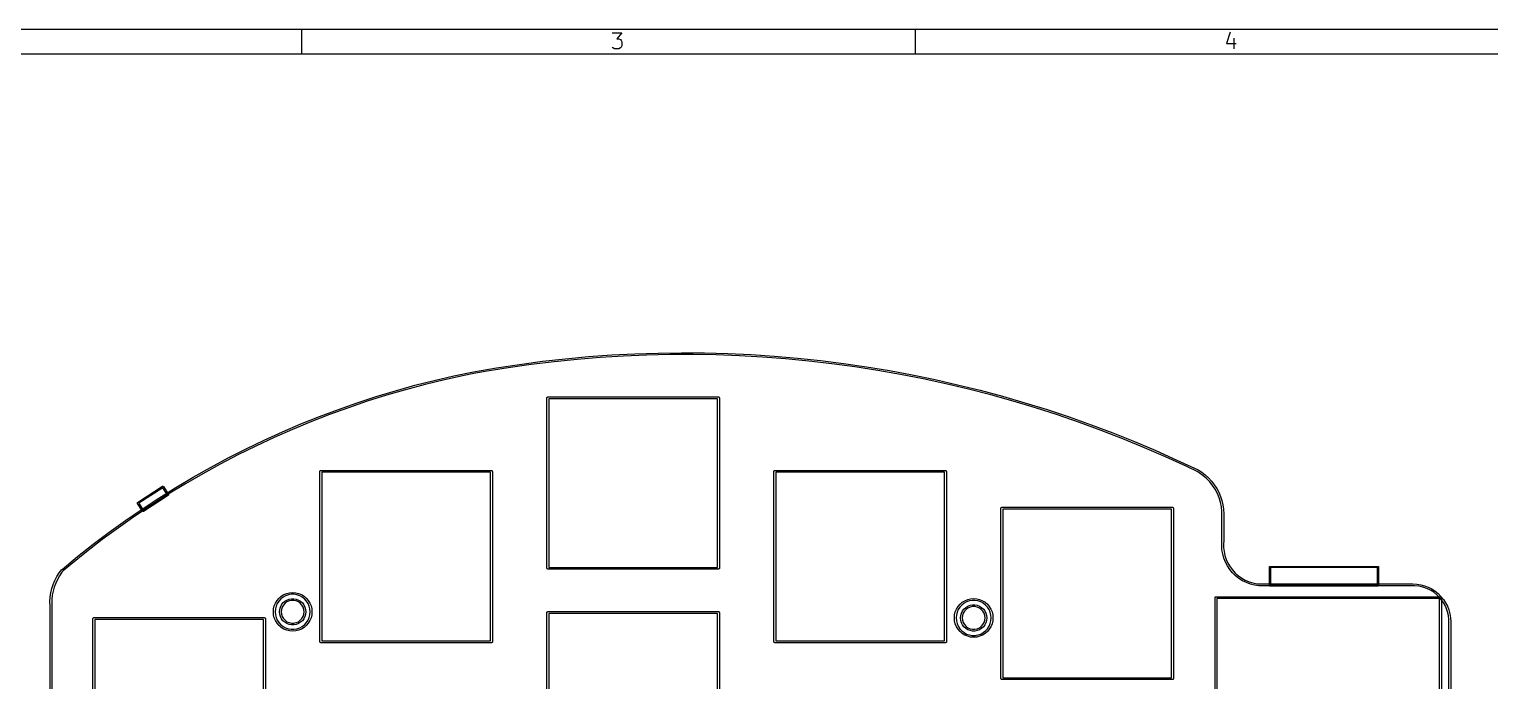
# Model space of a CAD drawing. Extents: x 10 to 410, y -287 to -10.
# Drawn here: x 87.8 to 206.8, y -63.1 to -10 of the extents above; entities that cross this region are included whole.
import ezdxf

# ---------------------------------------------------------------- set-up
doc = ezdxf.new("R2010")
doc.units = 0
doc.layers.add('BLACK', color=7, linetype='CONTINUOUS')

msp = doc.modelspace()

# ---------------------------------------------------------------- linework, layer by layer
at = {"layer": 'BLACK', "linetype": 'CONTINUOUS'}
for p, q in [((10, -10), (409.989, -10)), ((110, -12), (110, -10)), ((135.284398, -10.293604), (136.08916, -10.293604)), ((136.08916, -10.293604), (135.655826, -10.788842)), ((160, -12), (160, -10)), ((185.655826, -10.2317), (185.346303, -11.160271)), ((135.346303, -11.5317), (135.284398, -11.469795)), ((135.470112, -11.593604), (135.346303, -11.5317)), ((135.841541, -11.593604), (135.470112, -11.593604)), ((135.655826, -10.788842), (135.841541, -10.788842)), ((135.841541, -10.788842), (135.96535, -10.850747)), ((135.96535, -11.5317), (135.841541, -11.593604)), ((135.96535, -10.850747), (136.027255, -10.912652)), ((136.027255, -11.469795), (135.96535, -11.5317)), ((136.027255, -10.912652), (136.08916, -11.036461)), ((136.08916, -11.345985), (136.027255, -11.469795)), ((136.08916, -11.036461), (136.08916, -11.345985)), ((185.346303, -11.160271), (186.151064, -11.160271)), ((185.96535, -10.726938), (185.96535, -11.593604)), ((12, -12), (407.989, -12)), ((129.60126, -37.078004), (131.482706, -36.868938)), ((131.482706, -36.868938), (133.367895, -36.696852)), ((134.322034, -36.769689), (132.438092, -36.923027)), ((133.367895, -36.696852), (135.256098, -36.561813)), ((136.208624, -36.653369), (134.322034, -36.769689)), ((135.256098, -36.561813), (137.146589, -36.463872)), ((138.097134, -36.574112), (136.208624, -36.653369)), ((137.146589, -36.463872), (139.038639, -36.403068)), ((139.986836, -36.531949), (138.097134, -36.574112)), ((139.038639, -36.403068), (140.931517, -36.379423)), ((141.877001, -36.526896), (139.986836, -36.531949)), ((140.931517, -36.379423), (142.824495, -36.392946)), ((143.766902, -36.558954), (141.877001, -36.526896)), ((142.824495, -36.392946), (144.716843, -36.443634)), ((145.655808, -36.628112), (143.766902, -36.558954)), ((144.716843, -36.443634), (146.607831, -36.531465)), ((147.542993, -36.734344), (145.655808, -36.628112)), ((146.607831, -36.531465), (148.496729, -36.656406)), ((149.427728, -36.877607), (147.542993, -36.734344)), ((148.496729, -36.656406), (150.382811, -36.81841)), ((151.309287, -37.057846), (149.427728, -36.877607)), ((150.382811, -36.81841), (152.265348, -37.017413)), ((122.385023, -38.260751), (123.985473, -37.926422)), ((124.014082, -38.07367), (123.214086, -38.231635)), ((123.985473, -37.926422), (123.985472, -37.92642)), ((123.985472, -37.92642), (123.98608, -37.926492)), ((123.98608, -37.926492), (123.986618, -37.926204)), ((123.986618, -37.926204), (125.852493, -37.606739)), ((124.943303, -37.905168), (124.014082, -38.07367)), ((126.809406, -37.60449), (124.943303, -37.905168)), ((125.852493, -37.606739), (127.724281, -37.323969)), ((128.681054, -37.340508), (126.809406, -37.60449)), ((127.724281, -37.323969), (129.60126, -37.078004)), ((130.557524, -37.113325), (128.681054, -37.340508)), ((132.438092, -36.923027), (130.557524, -37.113325)), ((153.186945, -37.274993), (151.309287, -37.057846)), ((152.265348, -37.017413), (154.143615, -37.253338)), ((155.059977, -37.528964), (153.186945, -37.274993)), ((154.143615, -37.253338), (156.016888, -37.526096)), ((156.927662, -37.81966), (155.059977, -37.528964)), ((156.016888, -37.526096), (157.884445, -37.83558)), ((158.789279, -38.146969), (156.927662, -37.81966)), ((157.884445, -37.83558), (159.745565, -38.181672)), ((117.633222, -39.473823), (119.208129, -39.034639)), ((120.035107, -38.969074), (118.458557, -39.390076)), ((119.208129, -39.034639), (120.792318, -38.630217)), ((121.620539, -38.582865), (120.035107, -38.969074)), ((120.792318, -38.630217), (122.385023, -38.260751)), ((123.214086, -38.231635), (121.620539, -38.582865)), ((160.644111, -38.510766), (158.789279, -38.146969)), ((159.745565, -38.181672), (161.599532, -38.564237)), ((162.491444, -38.91091), (160.644111, -38.510766)), ((161.599532, -38.564237), (163.44563, -38.983129)), ((164.330563, -39.347247), (162.491444, -38.91091)), ((163.44563, -38.983129), (165.283148, -39.438187)), ((112.971799, -40.997733), (114.514302, -40.455608)), ((115.335153, -40.335629), (113.789812, -40.859721)), ((114.514302, -40.455608), (116.06836, -39.947556)), ((116.891653, -39.845668), (115.335153, -40.335629)), ((116.06836, -39.947556), (117.633222, -39.473823)), ((118.458557, -39.390076), (116.891653, -39.845668)), ((129.975, -40.05), (129.976717, -40.040258)), ((129.975, -53.95), (129.975, -40.05)), ((129.976139, -40.036976), (129.977805, -40.03409)), ((129.976717, -40.040258), (129.976139, -40.036976)), ((129.977805, -40.03409), (129.979523, -40.024348)), ((129.979523, -40.024348), (129.992048, -40.00942)), ((129.992048, -40.00942), (130.001791, -39.992547)), ((130.001791, -39.992547), (130.008149, -39.990232)), ((130.008149, -39.990232), (130.0125, -39.985048)), ((130.0125, -39.985048), (130.031691, -39.981663)), ((130.031691, -39.981663), (130.05, -39.975)), ((130.05, -39.975), (143.95, -39.975)), ((130.125, -40.125), (130.125, -53.875)), ((143.875, -40.125), (130.125, -40.125)), ((143.875, -53.875), (143.875, -40.125)), ((143.95, -39.975), (143.959741, -39.976717)), ((143.959741, -39.976717), (143.963024, -39.976139)), ((143.963024, -39.976139), (143.965909, -39.977805)), ((143.965909, -39.977805), (143.975652, -39.979523)), ((143.975652, -39.979523), (143.990579, -39.992048)), ((143.990579, -39.992048), (144.007453, -40.001791)), ((144.007453, -40.001791), (144.009767, -40.008149)), ((144.009767, -40.008149), (144.014952, -40.0125)), ((144.014952, -40.0125), (144.018336, -40.031691)), ((144.018336, -40.031691), (144.025, -40.05)), ((144.025, -40.05), (144.025, -53.95)), ((166.160761, -39.819608), (164.330563, -39.347247)), ((165.283148, -39.438187), (167.111377, -39.929233)), ((167.981333, -40.327812), (166.160761, -39.819608)), ((167.111377, -39.929233), (168.929613, -40.45608)), ((169.791575, -40.871662), (167.981333, -40.327812)), ((168.929613, -40.45608), (170.737154, -41.018524)), ((109.924443, -42.183138), (111.441599, -41.57367)), ((112.256377, -41.417691), (110.735591, -42.009268)), ((111.441599, -41.57367), (112.971799, -40.997733)), ((113.789812, -40.859721), (112.256377, -41.417691)), ((171.590791, -41.45095), (169.791575, -40.871662)), ((170.737154, -41.018524), (172.533304, -41.616348)), ((173.378286, -42.065451), (171.590791, -41.45095)), ((172.533304, -41.616348), (174.31737, -42.249322)), ((106.932194, -43.501473), (108.421065, -42.825843)), ((109.228191, -42.634166), (107.734907, -43.292082)), ((108.421065, -42.825843), (109.924443, -42.183138)), ((110.735591, -42.009268), (109.228191, -42.634166)), ((175.153372, -42.714928), (173.378286, -42.065451)), ((174.31737, -42.249322), (176.088665, -42.917202)), ((176.915364, -43.399132), (175.153372, -42.714928)), ((106.256461, -43.982698), (104.79357, -44.70568)), ((105.45855, -44.209702), (106.932194, -43.501473)), ((107.734907, -43.292082), (106.256461, -43.982698)), ((176.088665, -42.917202), (177.846505, -43.61973)), ((178.663583, -44.117799), (176.915364, -43.399132)), ((177.846505, -43.61973), (179.590214, -44.356636)), ((102.559791, -45.722567), (104.000847, -44.950186)), ((104.79357, -44.70568), (103.346942, -45.460676)), ((104.000847, -44.950186), (105.45855, -44.209702)), ((180.397355, -44.87065), (178.663583, -44.117799)), ((179.590214, -44.356636), (181.319118, -45.127635)), ((182.116011, -45.657398), (180.397355, -44.87065)), ((181.319118, -45.127635), (183.032551, -45.93243)), ((101.917277, -46.247323), (100.505269, -47.065238)), ((101.13608, -46.526471), (102.559791, -45.722567)), ((103.346942, -45.460676), (101.917277, -46.247323)), ((111.475, -46.05), (111.476717, -46.040258)), ((111.475, -59.95), (111.475, -46.05)), ((111.476139, -46.036976), (111.477805, -46.03409)), ((111.476717, -46.040258), (111.476139, -46.036976)), ((111.477805, -46.03409), (111.479523, -46.024348)), ((111.479523, -46.024348), (111.492048, -46.00942)), ((111.492048, -46.00942), (111.501791, -45.992547)), ((111.501791, -45.992547), (111.508149, -45.990232)), ((111.508149, -45.990232), (111.5125, -45.985048)), ((111.5125, -45.985048), (111.531691, -45.981663)), ((111.531691, -45.981663), (111.55, -45.975)), ((111.55, -45.975), (125.45, -45.975)), ((111.625, -46.125), (111.625, -59.875)), ((125.375, -46.125), (111.625, -46.125)), ((125.375, -59.875), (125.375, -46.125)), ((125.45, -45.975), (125.459741, -45.976717)), ((125.459741, -45.976717), (125.463024, -45.976139)), ((125.463024, -45.976139), (125.465909, -45.977805)), ((125.465909, -45.977805), (125.475652, -45.979523)), ((125.475652, -45.979523), (125.490579, -45.992048)), ((125.490579, -45.992048), (125.507453, -46.001791)), ((125.507453, -46.001791), (125.509767, -46.008149)), ((125.509767, -46.008149), (125.514952, -46.0125)), ((125.514952, -46.0125), (125.518336, -46.031691)), ((125.518336, -46.031691), (125.525, -46.05)), ((125.525, -46.05), (125.525, -59.95)), ((148.475, -46.05), (148.476717, -46.040258)), ((148.475, -59.95), (148.475, -46.05)), ((148.476139, -46.036976), (148.477805, -46.03409)), ((148.476717, -46.040258), (148.476139, -46.036976)), ((148.477805, -46.03409), (148.479523, -46.024348)), ((148.479523, -46.024348), (148.492048, -46.00942)), ((148.492048, -46.00942), (148.501791, -45.992547)), ((148.501791, -45.992547), (148.508149, -45.990232)), ((148.508149, -45.990232), (148.5125, -45.985048)), ((148.5125, -45.985048), (148.531691, -45.981663)), ((148.531691, -45.981663), (148.55, -45.975)), ((148.55, -45.975), (162.45, -45.975)), ((148.625, -46.125), (148.625, -59.875)), ((162.375, -46.125), (148.625, -46.125)), ((162.375, -59.875), (162.375, -46.125)), ((162.45, -45.975), (162.459741, -45.976717)), ((162.459741, -45.976717), (162.463024, -45.976139)), ((162.463024, -45.976139), (162.465909, -45.977805)), ((162.465909, -45.977805), (162.475652, -45.979523)), ((162.475652, -45.979523), (162.490579, -45.992048)), ((162.490579, -45.992048), (162.507453, -46.001791)), ((162.507453, -46.001791), (162.509767, -46.008149)), ((162.509767, -46.008149), (162.514952, -46.0125)), ((162.514952, -46.0125), (162.518336, -46.031691)), ((162.518336, -46.031691), (162.525, -46.05)), ((162.525, -46.05), (162.525, -59.95)), ((182.965117, -46.066442), (182.116011, -45.657398)), ((183.127736, -46.15898), (182.965117, -46.066442)), ((183.032551, -45.93243), (183.03255, -45.932432)), ((183.03255, -45.932432), (183.034478, -45.934276)), ((183.034478, -45.934276), (183.037093, -45.934815)), ((183.037093, -45.934815), (183.342256, -46.126553)), ((183.43807, -46.377056), (183.127736, -46.15898)), ((183.342256, -46.126553), (183.629546, -46.344157)), ((183.726269, -46.623643), (183.43807, -46.377056)), ((183.629546, -46.344157), (183.896778, -46.585973)), ((96.612743, -48.588083), (98.642743, -47.268083)), ((98.655515, -47.37906), (96.70958, -48.644396)), ((98.343441, -48.227274), (99.730403, -47.361508)), ((98.642743, -47.268083), (98.661496, -47.264595)), ((99.020679, -47.935501), (98.655515, -47.37906)), ((98.661496, -47.264595), (98.680161, -47.261044)), ((98.680161, -47.261044), (98.680254, -47.261107)), ((98.680254, -47.261107), (98.680366, -47.261087)), ((98.680366, -47.261087), (98.696033, -47.27184)), ((98.696033, -47.27184), (98.711802, -47.282567)), ((98.711802, -47.282567), (99.131802, -47.922567)), ((100.505269, -47.065238), (99.1116, -47.914025)), ((99.730403, -47.361508), (101.13608, -46.526471)), ((183.989724, -46.896508), (183.726269, -46.623643)), ((183.896778, -46.585973), (184.141918, -46.850158)), ((184.226049, -47.193181), (183.989724, -46.896508)), ((184.141918, -46.850158), (184.3631, -47.134704)), ((184.433104, -47.510974), (184.226049, -47.193181)), ((184.3631, -47.134704), (184.558641, -47.437444)), ((184.609013, -47.84701), (184.433104, -47.510974)), ((184.558641, -47.437444), (184.727052, -47.756074)), ((97.736946, -48.793274), (96.381972, -49.702559)), ((96.590989, -48.620106), (96.591134, -48.619889)), ((96.594637, -48.638727), (96.590989, -48.620106)), ((96.591087, -48.619633), (96.60178, -48.604053)), ((96.591134, -48.619889), (96.591087, -48.619633)), ((96.598083, -48.657257), (96.594637, -48.638727)), ((96.598296, -48.657403), (96.598083, -48.657257)), ((96.598347, -48.65766), (96.598296, -48.657403)), ((97.023347, -49.29766), (96.598347, -48.65766)), ((96.60178, -48.604053), (96.61234, -48.588347)), ((96.61234, -48.588347), (96.612596, -48.588296)), ((96.612596, -48.588296), (96.612743, -48.588083)), ((96.70958, -48.644396), (97.079226, -49.20104)), ((96.975866, -49.12335), (98.343441, -48.227274)), ((97.079226, -49.20104), (99.020679, -47.935501)), ((99.117304, -47.991887), (97.092304, -49.311887)), ((99.1116, -47.914025), (97.736946, -48.793274)), ((99.117351, -47.991817), (99.117304, -47.991887)), ((99.117433, -47.991802), (99.117351, -47.991817)), ((99.128074, -47.976157), (99.117433, -47.991802)), ((99.138925, -47.960311), (99.128074, -47.976157)), ((99.131802, -47.922567), (99.131817, -47.922648)), ((99.131817, -47.922648), (99.131887, -47.922696)), ((99.131887, -47.922696), (99.135426, -47.941615)), ((99.135426, -47.941615), (99.138956, -47.96016)), ((99.138956, -47.96016), (99.138909, -47.960228)), ((99.138909, -47.960228), (99.138925, -47.960311)), ((184.752184, -48.198245), (184.609013, -47.84701)), ((184.727052, -47.756074), (184.867052, -48.08817)), ((184.861319, -48.561499), (184.752184, -48.198245)), ((184.935431, -48.933482), (184.861319, -48.561499)), ((184.867052, -48.08817), (184.977576, -48.431204)), ((184.977576, -48.431204), (185.057782, -48.782565)), ((185.057782, -48.782565), (185.107059, -49.139579)), ((96.381972, -49.702559), (95.047335, -50.641439)), ((95.62834, -50.049303), (96.975866, -49.12335)), ((97.039075, -49.308233), (97.023347, -49.29766)), ((97.054689, -49.318925), (97.039075, -49.308233)), ((97.054915, -49.318882), (97.054689, -49.318925)), ((97.055106, -49.319011), (97.054915, -49.318882)), ((97.073636, -49.315379), (97.055106, -49.319011)), ((97.092304, -49.311887), (97.073636, -49.315379)), ((166.975, -49.05), (166.976717, -49.040258)), ((166.975, -62.95), (166.975, -49.05)), ((166.976139, -49.036976), (166.977805, -49.03409)), ((166.976717, -49.040258), (166.976139, -49.036976)), ((166.977805, -49.03409), (166.979523, -49.024348)), ((166.979523, -49.024348), (166.992048, -49.00942)), ((166.992048, -49.00942), (167.001791, -48.992547)), ((167.001791, -48.992547), (167.008149, -48.990232)), ((167.008149, -48.990232), (167.0125, -48.985048)), ((167.0125, -48.985048), (167.031691, -48.981663)), ((167.031691, -48.981663), (167.05, -48.975)), ((167.05, -48.975), (180.95, -48.975)), ((167.125, -49.125), (167.125, -62.875)), ((180.875, -49.125), (167.125, -49.125)), ((180.875, -62.875), (180.875, -49.125)), ((180.95, -48.975), (180.959741, -48.976717)), ((180.959741, -48.976717), (180.963024, -48.976139)), ((180.963024, -48.976139), (180.965909, -48.977805)), ((180.965909, -48.977805), (180.975652, -48.979523)), ((180.975652, -48.979523), (180.990579, -48.992048)), ((180.990579, -48.992048), (181.007453, -49.001791)), ((181.007453, -49.001791), (181.009767, -49.008149)), ((181.009767, -49.008149), (181.014952, -49.0125)), ((181.014952, -49.0125), (181.018336, -49.031691)), ((181.018336, -49.031691), (181.025, -49.05)), ((181.025, -49.05), (181.025, -62.95)), ((184.973849, -49.310826), (184.935431, -48.933482)), ((184.975032, -49.499813), (184.973849, -49.310826)), ((184.975, -49.5), (184.975032, -49.499813)), ((184.975, -51.75), (184.975, -49.5)), ((185.107059, -49.139579), (185.125034, -49.49953)), ((185.124999, -49.49953), (185.124919, -49.499779)), ((185.124919, -49.499779), (185.125, -49.5)), ((185.125034, -49.49953), (185.124999, -49.49953)), ((185.125, -49.5), (185.125, -51.75)), ((92.996034, -51.989026), (94.301515, -51.004682)), ((95.047335, -50.641439), (93.73368, -51.60946)), ((94.301515, -51.004682), (95.62834, -50.049303)), ((91.712529, -53.001859), (92.996034, -51.989026)), ((93.73368, -51.60946), (92.441645, -52.606153)), ((184.961452, -52.092311), (184.975039, -51.750109)), ((184.984164, -52.441053), (184.961452, -52.092311)), ((184.975039, -51.750109), (184.975, -51.75)), ((185.124683, -51.756894), (185.109322, -51.923305)), ((185.109322, -51.923305), (185.113558, -52.257516)), ((185.113558, -52.257516), (185.152705, -52.589453)), ((185.125, -51.75), (185.124178, -51.754659)), ((185.124178, -51.754659), (185.124683, -51.756894)), ((90.451622, -54.042689), (91.712529, -53.001859)), ((92.441645, -52.606153), (91.171854, -53.631035)), ((185.043204, -52.78551), (184.984164, -52.441053)), ((185.137927, -53.121909), (185.043204, -52.78551)), ((185.267294, -53.446563), (185.137927, -53.121909)), ((185.152705, -52.589453), (185.226334, -52.91548)), ((185.226334, -52.91548), (185.33364, -53.232024)), ((185.429888, -53.755917), (185.267294, -53.446563)), ((185.33364, -53.232024), (185.473445, -53.535618)), ((185.473445, -53.535618), (185.644218, -53.822935)), ((89.874524, -54.944323), (90.038728, -54.631487)), ((90.038728, -54.631487), (90.228417, -54.333415)), ((90.253985, -54.55908), (90.083003, -54.854238)), ((90.228417, -54.333415), (90.442274, -54.052179)), ((90.448957, -54.279189), (90.253985, -54.55908)), ((90.442244, -54.052154), (90.448017, -54.048495)), ((90.442274, -54.052179), (90.442244, -54.052154)), ((90.448017, -54.048495), (90.451622, -54.042689)), ((90.553647, -54.152865), (90.448957, -54.279189)), ((91.171854, -53.631035), (90.553647, -54.152865)), ((129.981663, -53.968308), (129.975, -53.95)), ((129.985048, -53.9875), (129.981663, -53.968308)), ((129.990232, -53.99185), (129.985048, -53.9875)), ((129.992547, -53.998209), (129.990232, -53.99185)), ((130.00942, -54.007951), (129.992547, -53.998209)), ((130.024348, -54.020477), (130.00942, -54.007951)), ((130.03409, -54.022194), (130.024348, -54.020477)), ((130.036976, -54.023861), (130.03409, -54.022194)), ((130.040258, -54.023282), (130.036976, -54.023861)), ((130.05, -54.025), (130.040258, -54.023282)), ((143.95, -54.025), (130.05, -54.025)), ((130.125, -53.875), (143.875, -53.875)), ((143.968308, -54.018336), (143.95, -54.025)), ((143.9875, -54.014952), (143.968308, -54.018336)), ((143.99185, -54.009767), (143.9875, -54.014952)), ((143.998209, -54.007453), (143.99185, -54.009767)), ((144.007951, -53.990579), (143.998209, -54.007453)), ((144.020477, -53.975652), (144.007951, -53.990579)), ((144.022194, -53.965909), (144.020477, -53.975652)), ((144.023861, -53.963024), (144.022194, -53.965909)), ((144.025, -53.95), (144.023282, -53.959741)), ((144.023282, -53.959741), (144.023861, -53.963024)), ((185.623928, -54.04658), (185.429888, -53.755917)), ((185.847287, -54.315368), (185.623928, -54.04658)), ((185.644218, -53.822935), (185.844089, -54.090827)), ((185.844089, -54.090827), (186.070867, -54.33636)), ((186.097519, -54.559336), (185.847287, -54.315368)), ((186.070867, -54.33636), (186.322068, -54.556843)), ((186.371881, -54.775812), (186.097519, -54.559336)), ((186.322068, -54.556843), (186.59494, -54.74986)), ((186.59494, -54.74986), (186.886493, -54.913298)), ((188.85, -53.845), (188.864645, -53.809645)), ((188.85, -55.355), (188.85, -53.845)), ((188.864645, -53.809645), (188.9, -53.795)), ((188.9, -53.795), (197.7, -53.795)), ((188.95, -53.895), (188.95, -55.305)), ((197.65, -53.895), (188.95, -53.895)), ((197.65, -55.305), (197.65, -53.895)), ((197.7, -53.795), (197.735355, -53.809645)), ((197.735355, -53.809645), (197.75, -53.845)), ((197.75, -53.845), (197.75, -55.355)), ((89.545311, -55.94925), (89.626956, -55.605502)), ((89.626956, -55.605502), (89.736948, -55.269748)), ((89.724998, -55.810358), (89.660075, -56.145229)), ((89.817587, -55.482059), (89.724998, -55.810358)), ((89.736948, -55.269748), (89.874524, -54.944323)), ((89.937199, -55.162612), (89.817587, -55.482059)), ((90.083003, -54.854238), (89.937199, -55.162612)), ((108.763298, -56.002086), (109.003616, -55.944391)), ((109.003616, -55.944391), (109.25, -55.925)), ((109.25, -55.925), (109.496384, -55.944391)), ((109.496384, -55.944391), (109.736702, -56.002086)), ((186.667369, -54.962423), (186.371881, -54.775812)), ((186.980744, -55.117125), (186.667369, -54.962423)), ((186.886493, -54.913298), (187.193532, -55.045364)), ((187.308572, -55.238223), (186.980744, -55.117125)), ((187.193532, -55.045364), (187.512695, -55.144612)), ((187.647264, -55.32439), (187.308572, -55.238223)), ((187.512695, -55.144612), (187.840483, -55.209956)), ((187.993106, -55.374682), (187.647264, -55.32439)), ((187.840483, -55.209956), (188.00346, -55.225)), ((187.99534, -55.374178), (187.993106, -55.374683)), ((187.993106, -55.374683), (187.993106, -55.374682)), ((188, -55.375), (187.99534, -55.374178)), ((200.55, -55.375), (188, -55.375)), ((188.00346, -55.225), (200.55, -55.225)), ((188.864645, -55.390355), (188.85, -55.355)), ((188.9, -55.405), (188.864645, -55.390355)), ((197.7, -55.405), (188.9, -55.405)), ((188.95, -55.305), (197.65, -55.305)), ((197.735355, -55.390355), (197.7, -55.405)), ((197.75, -55.355), (197.735355, -55.390355)), ((200.55, -55.225), (200.871425, -55.241845)), ((200.714264, -55.375), (200.55, -55.375)), ((201.040728, -55.411783), (200.714264, -55.375)), ((200.871425, -55.241845), (201.189328, -55.292196)), ((201.36102, -55.484888), (201.040728, -55.411783)), ((201.189328, -55.292196), (201.500227, -55.375501)), ((201.671113, -55.593394), (201.36102, -55.484888)), ((201.500227, -55.375501), (201.800715, -55.490848)), ((201.967107, -55.735938), (201.671113, -55.593394)), ((201.800715, -55.490848), (202.0875, -55.636972)), ((202.245281, -55.910726), (201.967107, -55.735938)), ((202.0875, -55.636972), (202.35744, -55.812273)), ((202.502135, -56.11556), (202.245281, -55.910726)), ((202.35744, -55.812273), (202.607577, -56.01483)), ((89.469133, -56.651137), (89.492581, -56.298605)), ((89.475049, -56.999718), (89.469133, -56.651137)), ((89.475, -57), (89.475049, -56.999718)), ((89.475, -108), (89.475, -57)), ((89.492581, -56.298605), (89.545311, -55.94925)), ((89.62327, -56.484343), (89.614838, -56.825345)), ((89.614838, -56.825345), (89.624871, -56.995602)), ((89.660075, -56.145229), (89.62327, -56.484343)), ((89.624871, -56.995603), (89.624256, -56.997956)), ((89.624256, -56.997956), (89.625, -57)), ((89.624871, -56.995602), (89.624871, -56.995603)), ((89.625, -57), (89.625, -107.99943)), ((107.694391, -57.253616), (107.752086, -57.013298)), ((107.752086, -57.013298), (107.846665, -56.784965)), ((107.897591, -57.035717), (107.839618, -57.264649)), ((107.846665, -56.784965), (107.975798, -56.574238)), ((107.992455, -56.81945), (107.897591, -57.035717)), ((107.975798, -56.574238), (108.136307, -56.386307)), ((108.121621, -56.621747), (107.992455, -56.81945)), ((108.281566, -56.448), (108.121621, -56.621747)), ((108.136307, -56.386307), (108.324238, -56.225798)), ((108.193304, -57.302469), (108.247592, -57.111665)), ((108.247592, -57.111665), (108.336017, -56.934085)), ((108.467928, -56.302949), (108.281566, -56.448)), ((108.324238, -56.225798), (108.534965, -56.096665)), ((108.336017, -56.934085), (108.455565, -56.775777)), ((108.400316, -57.121696), (108.34023, -57.306622)), ((108.497537, -56.953304), (108.400316, -57.121696)), ((108.455565, -56.775777), (108.602168, -56.642131)), ((108.675622, -56.19055), (108.467928, -56.302949)), ((108.627645, -56.808805), (108.497537, -56.953304)), ((108.534965, -56.096665), (108.763298, -56.002086)), ((108.602168, -56.642131), (108.770831, -56.537699)), ((108.784953, -56.694514), (108.627645, -56.808805)), ((108.898984, -56.11387), (108.675622, -56.19055)), ((108.770831, -56.537699), (108.955812, -56.466037)), ((108.962585, -56.615427), (108.784953, -56.694514)), ((109.131921, -56.075), (108.898984, -56.11387)), ((108.955812, -56.466037), (109.150812, -56.429586)), ((109.152779, -56.575), (108.962585, -56.615427)), ((109.368079, -56.075), (109.131921, -56.075)), ((109.150812, -56.429586), (109.349188, -56.429586)), ((109.347221, -56.575), (109.152779, -56.575)), ((109.537415, -56.615427), (109.347221, -56.575)), ((109.349188, -56.429586), (109.544188, -56.466037)), ((109.601016, -56.11387), (109.368079, -56.075)), ((109.715048, -56.694514), (109.537415, -56.615427)), ((109.544188, -56.466037), (109.729169, -56.537699)), ((109.824378, -56.19055), (109.601016, -56.11387)), ((109.872355, -56.808805), (109.715048, -56.694514)), ((109.729169, -56.537699), (109.897832, -56.642131)), ((109.736702, -56.002086), (109.965035, -56.096665)), ((110.032072, -56.302949), (109.824378, -56.19055)), ((110.002463, -56.953304), (109.872355, -56.808805)), ((109.897832, -56.642131), (110.044435, -56.775777)), ((109.965035, -56.096665), (110.175762, -56.225798)), ((110.099684, -57.121696), (110.002463, -56.953304)), ((110.218434, -56.448), (110.032072, -56.302949)), ((110.044435, -56.775777), (110.163983, -56.934085)), ((110.15977, -57.306622), (110.099684, -57.121696)), ((110.163983, -56.934085), (110.252408, -57.111665)), ((110.175762, -56.225798), (110.363693, -56.386307)), ((110.378379, -56.621747), (110.218434, -56.448)), ((110.252408, -57.111665), (110.306696, -57.302469)), ((110.363693, -56.386307), (110.524202, -56.574238)), ((110.507545, -56.81945), (110.378379, -56.621747)), ((110.602409, -57.035717), (110.507545, -56.81945)), ((110.524202, -56.574238), (110.653335, -56.784965)), ((110.660382, -57.264649), (110.602409, -57.035717)), ((110.653335, -56.784965), (110.747914, -57.013298)), ((110.747914, -57.013298), (110.805609, -57.253616)), ((163.346665, -57.284965), (163.475798, -57.074238)), ((163.475798, -57.074238), (163.636307, -56.886307)), ((163.621621, -57.121747), (163.492455, -57.31945)), ((163.781566, -56.948), (163.621621, -57.121747)), ((163.636307, -56.886307), (163.824238, -56.725798)), ((163.967928, -56.802949), (163.781566, -56.948)), ((163.824238, -56.725798), (164.034965, -56.596665)), ((164.175622, -56.69055), (163.967928, -56.802949)), ((164.034965, -56.596665), (164.263298, -56.502086)), ((164.102168, -57.142131), (164.270831, -57.037699)), ((164.398984, -56.61387), (164.175622, -56.69055)), ((164.263298, -56.502086), (164.503616, -56.444391)), ((164.270831, -57.037699), (164.455812, -56.966037)), ((164.462585, -57.115427), (164.284953, -57.194514)), ((164.631921, -56.575), (164.398984, -56.61387)), ((164.455812, -56.966037), (164.650812, -56.929586)), ((164.652779, -57.075), (164.462585, -57.115427)), ((164.503616, -56.444391), (164.75, -56.425)), ((164.868079, -56.575), (164.631921, -56.575)), ((164.650812, -56.929586), (164.849188, -56.929586)), ((164.847221, -57.075), (164.652779, -57.075)), ((164.75, -56.425), (164.996384, -56.444391)), ((165.037415, -57.115427), (164.847221, -57.075)), ((164.849188, -56.929586), (165.044188, -56.966037)), ((165.101016, -56.61387), (164.868079, -56.575)), ((164.996384, -56.444391), (165.236702, -56.502086)), ((165.215048, -57.194514), (165.037415, -57.115427)), ((165.044188, -56.966037), (165.229169, -57.037699)), ((165.324378, -56.69055), (165.101016, -56.61387)), ((165.229169, -57.037699), (165.397832, -57.142131)), ((165.236702, -56.502086), (165.465035, -56.596665)), ((165.532072, -56.802949), (165.324378, -56.69055)), ((165.465035, -56.596665), (165.675762, -56.725798)), ((165.718434, -56.948), (165.532072, -56.802949)), ((165.675762, -56.725798), (165.863693, -56.886307)), ((165.878379, -57.121747), (165.718434, -56.948)), ((165.863693, -56.886307), (166.024202, -57.074238)), ((166.007545, -57.31945), (165.878379, -57.121747)), ((166.024202, -57.074238), (166.153335, -57.284965)), ((184.425, -56.35), (184.426717, -56.340258)), ((184.425, -90.45), (184.425, -56.35)), ((184.426139, -56.336976), (184.427805, -56.33409)), ((184.426717, -56.340258), (184.426139, -56.336976)), ((184.427805, -56.33409), (184.429523, -56.324348)), ((184.429523, -56.324348), (184.442048, -56.30942)), ((184.442048, -56.30942), (184.451791, -56.292547)), ((184.451791, -56.292547), (184.458149, -56.290232)), ((184.458149, -56.290232), (184.4625, -56.285048)), ((184.4625, -56.285048), (184.481691, -56.281663)), ((184.481691, -56.281663), (184.5, -56.275)), ((184.5, -56.275), (202.8, -56.275)), ((184.575, -56.425), (184.575, -90.375)), ((202.725, -56.425), (184.575, -56.425)), ((202.73444, -56.347865), (202.502135, -56.11556)), ((202.607577, -56.01483), (202.83517, -56.242423)), ((202.725, -90.375), (202.725, -56.425)), ((202.939274, -56.604719), (202.73444, -56.347865)), ((202.8, -56.275), (202.809741, -56.276717)), ((202.809741, -56.276717), (202.813024, -56.276139)), ((202.813024, -56.276139), (202.815909, -56.277805)), ((202.815909, -56.277805), (202.825652, -56.279523)), ((202.825652, -56.279523), (202.840579, -56.292048)), ((202.83517, -56.242423), (203.037727, -56.49256)), ((202.840579, -56.292048), (202.857453, -56.301791)), ((202.857453, -56.301791), (202.859767, -56.308149)), ((202.859767, -56.308149), (202.864952, -56.3125)), ((202.864952, -56.3125), (202.868336, -56.331691)), ((202.868336, -56.331691), (202.875, -56.35)), ((202.875, -56.35), (202.875, -90.45)), ((203.114062, -56.882893), (202.939274, -56.604719)), ((203.037727, -56.49256), (203.213028, -56.7625)), ((203.256606, -57.178887), (203.114062, -56.882893)), ((203.213028, -56.7625), (203.359152, -57.049285)), ((203.359152, -57.049285), (203.474499, -57.349773)), ((92.975, -58.05), (92.976717, -58.040258)), ((92.975, -71.95), (92.975, -58.05)), ((92.976139, -58.036976), (92.977805, -58.03409)), ((92.976717, -58.040258), (92.976139, -58.036976)), ((92.977805, -58.03409), (92.979523, -58.024348)), ((92.979523, -58.024348), (92.992048, -58.00942)), ((92.992048, -58.00942), (93.001791, -57.992547)), ((93.001791, -57.992547), (93.008149, -57.990232)), ((93.008149, -57.990232), (93.0125, -57.985048)), ((93.0125, -57.985048), (93.031691, -57.981663)), ((93.031691, -57.981663), (93.05, -57.975)), ((93.05, -57.975), (106.95, -57.975)), ((93.125, -58.125), (93.125, -71.875)), ((106.875, -58.125), (93.125, -58.125)), ((106.875, -71.875), (106.875, -58.125)), ((106.95, -57.975), (106.959741, -57.976717)), ((106.959741, -57.976717), (106.963024, -57.976139)), ((106.963024, -57.976139), (106.965909, -57.977805)), ((106.965909, -57.977805), (106.975652, -57.979523)), ((106.975652, -57.979523), (106.990579, -57.992048)), ((106.990579, -57.992048), (107.007453, -58.001791)), ((107.007453, -58.001791), (107.009767, -58.008149)), ((107.009767, -58.008149), (107.014952, -58.0125)), ((107.014952, -58.0125), (107.018336, -58.031691)), ((107.018336, -58.031691), (107.025, -58.05)), ((107.025, -58.05), (107.025, -71.95)), ((107.675, -57.5), (107.694391, -57.253616)), ((107.694391, -57.746384), (107.675, -57.5)), ((107.752086, -57.986702), (107.694391, -57.746384)), ((107.846665, -58.215035), (107.752086, -57.986702)), ((107.839618, -57.264649), (107.820116, -57.5)), ((107.820116, -57.5), (107.839618, -57.735351)), ((107.839618, -57.735351), (107.897591, -57.964283)), ((107.975798, -58.425762), (107.846665, -58.215035)), ((107.897591, -57.964283), (107.992455, -58.18055)), ((107.992455, -58.18055), (108.121621, -58.378253)), ((108.175, -57.5), (108.193304, -57.302469)), ((108.193304, -57.697531), (108.175, -57.5)), ((108.247592, -57.888335), (108.193304, -57.697531)), ((108.336017, -58.065915), (108.247592, -57.888335)), ((108.34023, -57.306622), (108.319905, -57.5)), ((108.319905, -57.5), (108.34023, -57.693378)), ((108.455565, -58.224223), (108.336017, -58.065915)), ((108.34023, -57.693378), (108.400316, -57.878304)), ((108.400316, -57.878304), (108.497537, -58.046696)), ((108.602168, -58.357869), (108.455565, -58.224223)), ((108.497537, -58.046696), (108.627645, -58.191195)), ((108.627645, -58.191195), (108.784952, -58.305486)), ((108.784952, -58.305486), (108.962585, -58.384573)), ((109.537415, -58.384573), (109.715048, -58.305486)), ((109.715048, -58.305486), (109.872355, -58.191195)), ((109.872355, -58.191195), (110.002463, -58.046696)), ((110.044435, -58.224223), (109.897832, -58.357869)), ((110.002463, -58.046696), (110.099684, -57.878304)), ((110.163983, -58.065915), (110.044435, -58.224223)), ((110.099684, -57.878304), (110.15977, -57.693378)), ((110.180095, -57.5), (110.15977, -57.306622)), ((110.15977, -57.693378), (110.180095, -57.5)), ((110.252408, -57.888335), (110.163983, -58.065915)), ((110.306696, -57.697531), (110.252408, -57.888335)), ((110.306696, -57.302469), (110.325, -57.5)), ((110.325, -57.5), (110.306696, -57.697531)), ((110.378379, -58.378253), (110.507545, -58.18055)), ((110.507545, -58.18055), (110.602409, -57.964283)), ((110.653335, -58.215035), (110.524202, -58.425762)), ((110.602409, -57.964283), (110.660382, -57.735351)), ((110.747914, -57.986702), (110.653335, -58.215035)), ((110.679884, -57.5), (110.660382, -57.264649)), ((110.660382, -57.735351), (110.679884, -57.5)), ((110.805609, -57.746384), (110.747914, -57.986702)), ((110.805609, -57.253616), (110.825, -57.5)), ((110.825, -57.5), (110.805609, -57.746384)), ((129.975, -57.55), (129.976717, -57.540258)), ((129.975, -71.45), (129.975, -57.55)), ((129.976139, -57.536976), (129.977805, -57.53409)), ((129.976717, -57.540258), (129.976139, -57.536976)), ((129.977805, -57.53409), (129.979523, -57.524348)), ((129.979523, -57.524348), (129.992048, -57.50942)), ((129.992048, -57.50942), (130.001791, -57.492547)), ((130.001791, -57.492547), (130.008149, -57.490232)), ((130.008149, -57.490232), (130.0125, -57.485048)), ((130.0125, -57.485048), (130.031691, -57.481663)), ((130.031691, -57.481663), (130.05, -57.475)), ((130.05, -57.475), (143.95, -57.475)), ((130.125, -57.625), (130.125, -71.375)), ((143.875, -57.625), (130.125, -57.625)), ((143.875, -71.375), (143.875, -57.625)), ((143.95, -57.475), (143.959741, -57.476717)), ((143.959741, -57.476717), (143.963024, -57.476139)), ((143.963024, -57.476139), (143.965909, -57.477805)), ((143.965909, -57.477805), (143.975652, -57.479523)), ((143.975652, -57.479523), (143.990579, -57.492048)), ((143.990579, -57.492048), (144.007453, -57.501791)), ((144.007453, -57.501791), (144.009767, -57.508149)), ((144.009767, -57.508149), (144.014952, -57.5125)), ((144.014952, -57.5125), (144.018336, -57.531691)), ((144.018336, -57.531691), (144.025, -57.55)), ((144.025, -57.55), (144.025, -71.45)), ((163.175, -58), (163.194391, -57.753616)), ((163.194391, -58.246384), (163.175, -58)), ((163.194391, -57.753616), (163.252086, -57.513298)), ((163.252086, -58.486702), (163.194391, -58.246384)), ((163.252086, -57.513298), (163.346665, -57.284965)), ((163.339618, -57.764649), (163.320116, -58)), ((163.320116, -58), (163.339618, -58.235351)), ((163.397591, -57.535717), (163.339618, -57.764649)), ((163.339618, -58.235351), (163.397591, -58.464283)), ((163.492455, -57.31945), (163.397591, -57.535717)), ((163.675, -58), (163.693304, -57.802469)), ((163.693304, -58.197531), (163.675, -58)), ((163.693304, -57.802469), (163.747592, -57.611665)), ((163.747592, -58.388335), (163.693304, -58.197531)), ((163.747592, -57.611665), (163.836017, -57.434085)), ((163.84023, -57.806622), (163.819905, -58)), ((163.819905, -58), (163.84023, -58.193378)), ((163.836017, -57.434085), (163.955565, -57.275777)), ((163.900316, -57.621696), (163.84023, -57.806622)), ((163.84023, -58.193378), (163.900316, -58.378304)), ((163.997537, -57.453304), (163.900316, -57.621696)), ((163.955565, -57.275777), (164.102168, -57.142131)), ((164.127645, -57.308805), (163.997537, -57.453304)), ((164.284953, -57.194514), (164.127645, -57.308805)), ((165.372355, -57.308805), (165.215048, -57.194514)), ((165.502463, -57.453304), (165.372355, -57.308805)), ((165.397832, -57.142131), (165.544435, -57.275777)), ((165.599684, -57.621696), (165.502463, -57.453304)), ((165.544435, -57.275777), (165.663983, -57.434085)), ((165.65977, -57.806622), (165.599684, -57.621696)), ((165.599684, -58.378304), (165.65977, -58.193378)), ((165.680095, -58), (165.65977, -57.806622)), ((165.65977, -58.193378), (165.680095, -58)), ((165.663983, -57.434085), (165.752408, -57.611665)), ((165.752408, -57.611665), (165.806696, -57.802469)), ((165.806696, -58.197531), (165.752408, -58.388335)), ((165.806696, -57.802469), (165.825, -58)), ((165.825, -58), (165.806696, -58.197531)), ((166.102409, -57.535717), (166.007545, -57.31945)), ((166.160382, -57.764649), (166.102409, -57.535717)), ((166.102409, -58.464283), (166.160382, -58.235351)), ((166.153335, -57.284965), (166.247914, -57.513298)), ((166.179884, -58), (166.160382, -57.764649)), ((166.160382, -58.235351), (166.179884, -58)), ((166.247914, -57.513298), (166.305609, -57.753616)), ((166.305609, -58.246384), (166.247914, -58.486702)), ((166.305609, -57.753616), (166.325, -58)), ((166.325, -58), (166.305609, -58.246384)), ((203.365112, -57.48898), (203.256606, -57.178887)), ((203.438217, -57.809272), (203.365112, -57.48898)), ((203.475, -58.135736), (203.438217, -57.809272)), ((203.474499, -57.349773), (203.557804, -57.660672)), ((203.475, -58.3), (203.475, -58.135736)), ((203.475, -114.999764), (203.475, -58.3)), ((203.557804, -57.660672), (203.608155, -57.978575)), ((203.608155, -57.978575), (203.625, -58.3)), ((203.625, -58.3), (203.625, -115)), ((108.136307, -58.613693), (107.975798, -58.425762)), ((108.121621, -58.378253), (108.281566, -58.552)), ((108.324238, -58.774202), (108.136307, -58.613693)), ((108.281566, -58.552), (108.467928, -58.697051)), ((108.534965, -58.903335), (108.324238, -58.774202)), ((108.467928, -58.697051), (108.675622, -58.80945)), ((108.763298, -58.997914), (108.534965, -58.903335)), ((108.770831, -58.462301), (108.602168, -58.357869)), ((108.675622, -58.80945), (108.898984, -58.88613)), ((109.003616, -59.055609), (108.763298, -58.997914)), ((108.955812, -58.533963), (108.770831, -58.462301)), ((108.898984, -58.88613), (109.131921, -58.925)), ((109.150812, -58.570414), (108.955812, -58.533963)), ((108.962585, -58.384573), (109.152779, -58.425)), ((109.25, -59.075), (109.003616, -59.055609)), ((109.131921, -58.925), (109.368079, -58.925)), ((109.349188, -58.570414), (109.150812, -58.570414)), ((109.152779, -58.425), (109.347221, -58.425)), ((109.496384, -59.055609), (109.25, -59.075)), ((109.347221, -58.425), (109.537415, -58.384573)), ((109.544188, -58.533963), (109.349188, -58.570414)), ((109.368079, -58.925), (109.601016, -58.88613)), ((109.736702, -58.997914), (109.496384, -59.055609)), ((109.729169, -58.462301), (109.544188, -58.533963)), ((109.601016, -58.88613), (109.824378, -58.80945)), ((109.897832, -58.357869), (109.729169, -58.462301)), ((109.965035, -58.903335), (109.736702, -58.997914)), ((109.824378, -58.80945), (110.032072, -58.697051)), ((110.175762, -58.774202), (109.965035, -58.903335)), ((110.032072, -58.697051), (110.218434, -58.552)), ((110.363693, -58.613693), (110.175762, -58.774202)), ((110.218434, -58.552), (110.378379, -58.378253)), ((110.524202, -58.425762), (110.363693, -58.613693)), ((163.346665, -58.715035), (163.252086, -58.486702)), ((163.475798, -58.925762), (163.346665, -58.715035)), ((163.397591, -58.464283), (163.492455, -58.68055)), ((163.636307, -59.113693), (163.475798, -58.925762)), ((163.492455, -58.68055), (163.621621, -58.878253)), ((163.621621, -58.878253), (163.781566, -59.052)), ((163.824238, -59.274202), (163.636307, -59.113693)), ((163.836017, -58.565915), (163.747592, -58.388335)), ((163.781566, -59.052), (163.967928, -59.197051)), ((164.034965, -59.403335), (163.824238, -59.274202)), ((163.955565, -58.724223), (163.836017, -58.565915)), ((163.900316, -58.378304), (163.997537, -58.546696)), ((164.102168, -58.857869), (163.955565, -58.724223)), ((163.967928, -59.197051), (164.175622, -59.30945)), ((163.997537, -58.546696), (164.127645, -58.691195)), ((164.263298, -59.497914), (164.034965, -59.403335)), ((164.270831, -58.962301), (164.102168, -58.857869)), ((164.127645, -58.691195), (164.284952, -58.805486)), ((164.175622, -59.30945), (164.398984, -59.38613)), ((164.503616, -59.555609), (164.263298, -59.497914)), ((164.455812, -59.033963), (164.270831, -58.962301)), ((164.284952, -58.805486), (164.462585, -58.884573)), ((164.398984, -59.38613), (164.631921, -59.425)), ((164.650812, -59.070414), (164.455812, -59.033963)), ((164.462585, -58.884573), (164.652779, -58.925)), ((164.631921, -59.425), (164.868079, -59.425)), ((164.849188, -59.070414), (164.650812, -59.070414)), ((164.652779, -58.925), (164.847221, -58.925)), ((164.847221, -58.925), (165.037415, -58.884573)), ((165.044188, -59.033963), (164.849188, -59.070414)), ((164.868079, -59.425), (165.101016, -59.38613)), ((165.236702, -59.497914), (164.996384, -59.555609)), ((165.037415, -58.884573), (165.215048, -58.805486)), ((165.229169, -58.962301), (165.044188, -59.033963)), ((165.101016, -59.38613), (165.324378, -59.30945)), ((165.215048, -58.805486), (165.372355, -58.691195)), ((165.397832, -58.857869), (165.229169, -58.962301)), ((165.465035, -59.403335), (165.236702, -59.497914)), ((165.324378, -59.30945), (165.532072, -59.197051)), ((165.372355, -58.691195), (165.502463, -58.546696)), ((165.544435, -58.724223), (165.397832, -58.857869)), ((165.675762, -59.274202), (165.465035, -59.403335)), ((165.502463, -58.546696), (165.599684, -58.378304)), ((165.532072, -59.197051), (165.718434, -59.052)), ((165.663983, -58.565915), (165.544435, -58.724223)), ((165.752408, -58.388335), (165.663983, -58.565915)), ((165.863693, -59.113693), (165.675762, -59.274202)), ((165.718434, -59.052), (165.878379, -58.878253)), ((166.024202, -58.925762), (165.863693, -59.113693)), ((165.878379, -58.878253), (166.007545, -58.68055)), ((166.007545, -58.68055), (166.102409, -58.464283)), ((166.153335, -58.715035), (166.024202, -58.925762)), ((166.247914, -58.486702), (166.153335, -58.715035)), ((111.481663, -59.968308), (111.475, -59.95)), ((111.485048, -59.9875), (111.481663, -59.968308)), ((111.490232, -59.99185), (111.485048, -59.9875)), ((111.492547, -59.998209), (111.490232, -59.99185)), ((111.50942, -60.007951), (111.492547, -59.998209)), ((111.524348, -60.020477), (111.50942, -60.007951)), ((111.53409, -60.022194), (111.524348, -60.020477)), ((111.536976, -60.023861), (111.53409, -60.022194)), ((111.540258, -60.023282), (111.536976, -60.023861)), ((111.55, -60.025), (111.540258, -60.023282)), ((125.45, -60.025), (111.55, -60.025)), ((111.625, -59.875), (125.375, -59.875)), ((125.468308, -60.018336), (125.45, -60.025)), ((125.4875, -60.014952), (125.468308, -60.018336)), ((125.49185, -60.009767), (125.4875, -60.014952)), ((125.498209, -60.007453), (125.49185, -60.009767)), ((125.507951, -59.990579), (125.498209, -60.007453)), ((125.520477, -59.975652), (125.507951, -59.990579)), ((125.522194, -59.965909), (125.520477, -59.975652)), ((125.523861, -59.963024), (125.522194, -59.965909)), ((125.525, -59.95), (125.523282, -59.959741)), ((125.523282, -59.959741), (125.523861, -59.963024)), ((148.481663, -59.968308), (148.475, -59.95)), ((148.485048, -59.9875), (148.481663, -59.968308)), ((148.490232, -59.99185), (148.485048, -59.9875)), ((148.492547, -59.998209), (148.490232, -59.99185)), ((148.50942, -60.007951), (148.492547, -59.998209)), ((148.524348, -60.020477), (148.50942, -60.007951)), ((148.53409, -60.022194), (148.524348, -60.020477)), ((148.536976, -60.023861), (148.53409, -60.022194)), ((148.540258, -60.023282), (148.536976, -60.023861)), ((148.55, -60.025), (148.540258, -60.023282)), ((162.45, -60.025), (148.55, -60.025)), ((148.625, -59.875), (162.375, -59.875)), ((162.468308, -60.018336), (162.45, -60.025)), ((162.4875, -60.014952), (162.468308, -60.018336)), ((162.49185, -60.009767), (162.4875, -60.014952)), ((162.498209, -60.007453), (162.49185, -60.009767)), ((162.507951, -59.990579), (162.498209, -60.007453)), ((162.520477, -59.975652), (162.507951, -59.990579)), ((162.522194, -59.965909), (162.520477, -59.975652)), ((162.523861, -59.963024), (162.522194, -59.965909)), ((162.525, -59.95), (162.523282, -59.959741)), ((162.523282, -59.959741), (162.523861, -59.963024)), ((164.75, -59.575), (164.503616, -59.555609)), ((164.996384, -59.555609), (164.75, -59.575)), ((166.981663, -62.968308), (166.975, -62.95)), ((166.985048, -62.9875), (166.981663, -62.968308)), ((166.990232, -62.99185), (166.985048, -62.9875)), ((166.992547, -62.998209), (166.990232, -62.99185)), ((167.00942, -63.007951), (166.992547, -62.998209)), ((167.024348, -63.020477), (167.00942, -63.007951)), ((167.03409, -63.022194), (167.024348, -63.020477)), ((167.036976, -63.023861), (167.03409, -63.022194)), ((167.040258, -63.023282), (167.036976, -63.023861)), ((167.05, -63.025), (167.040258, -63.023282)), ((180.95, -63.025), (167.05, -63.025)), ((167.125, -62.875), (180.875, -62.875)), ((180.968308, -63.018336), (180.95, -63.025)), ((180.9875, -63.014952), (180.968308, -63.018336)), ((180.99185, -63.009767), (180.9875, -63.014952)), ((180.998209, -63.007453), (180.99185, -63.009767)), ((181.007951, -62.990579), (180.998209, -63.007453)), ((181.020477, -62.975652), (181.007951, -62.990579)), ((181.022194, -62.965909), (181.020477, -62.975652)), ((181.023861, -62.963024), (181.022194, -62.965909)), ((181.025, -62.95), (181.023282, -62.959741)), ((181.023282, -62.959741), (181.023861, -62.963024))]:
    msp.add_line(p, q, dxfattribs=at)

doc.saveas('drawing.dxf')
